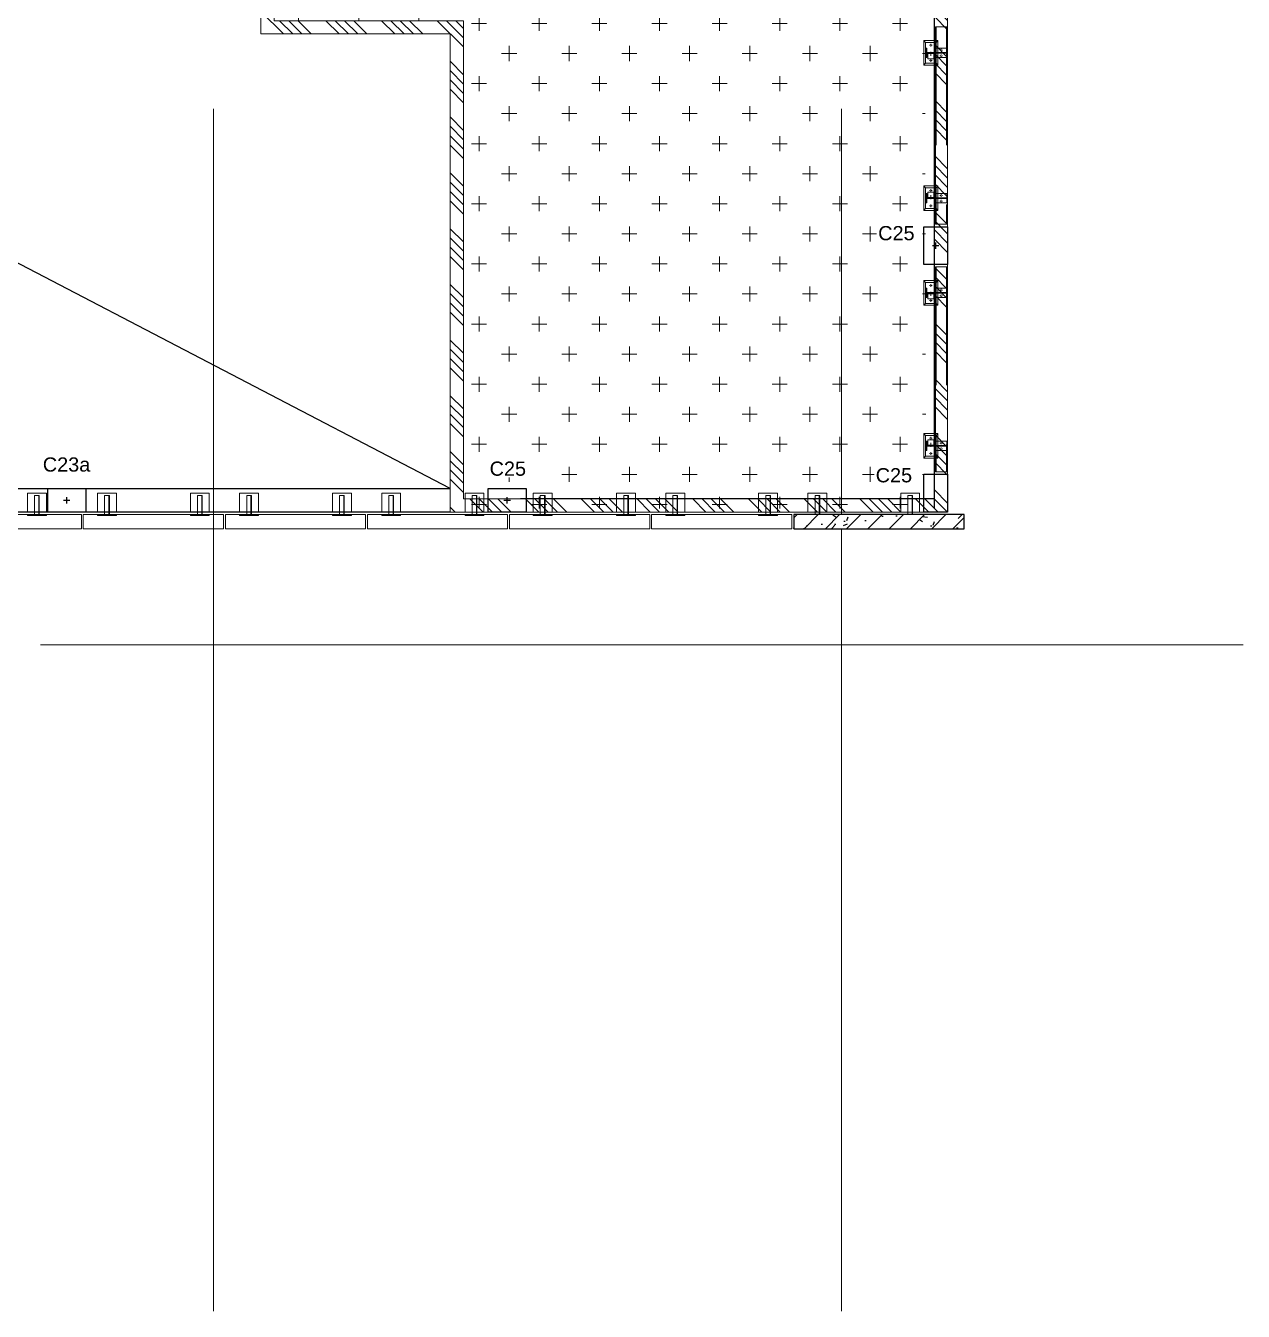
# Model space of a CAD drawing. Header units: millimetres. Extents: x 663313 to 1226001, y 1431724 to 1620898.
# Drawn here: x 663694.66 to 663707.52, y 1524759.19 to 1524772.77 of the extents above; entities that cross this region are included whole.
import ezdxf

# ---------------------------------------------------------------- set-up
doc = ezdxf.new("R2010")
doc.units = ezdxf.units.MM
for name, pattern in [('Grid Line', [22.225, 12.7, -3.175000000000001, 3.175000000000001, -3.175000000000001]), ('HIDDEN', [0.375, 0.25, -0.125]), ('XKITLINE00', [0]), ('XKITLINE02', [4, 2, -2])]:
    doc.linetypes.add(name, pattern=pattern)
for name, color, linetype in [('000 - CONCRETE_COL_HATCH_', 251, 'Continuous'), ('000 - CONCRETE_PRECAST_CUT_COLOR_4', 4, 'Continuous'), ('000 - CONCRETE_PRECAST_MAIN_COLOR_1', 1, 'Continuous'), ('000 - CONCRETE_PRECAST_WIPEOUT_', 250, 'Continuous'), ('BR', 6, 'Continuous'), ('CVA044__', 2, 'Continuous'), ('DIM', 1, 'Continuous'), ('TEXT', 3, 'Continuous')]:
    doc.layers.add(name, color=color, linetype=linetype)
for name, color, linetype, lineweight in [('A-FLOR-E', 2, 'Continuous', 9), ('Bolt', 7, 'Continuous', 0), ('Part', 2, 'Continuous', 0), ('S-GRID', 1, 'Continuous', 9)]:
    doc.layers.add(name, color=color, linetype=linetype, lineweight=lineweight)
doc.styles.add('Arial', font='arial.ttf')

# ---------------------------------------------------------------- blocks, each defined once
blk = doc.blocks.new('C25')
at = {"layer": 'BR', "color": 1}
for p, q in [((-0.03428971997345798, 1.001963391900063e-05), (0.03428972073015757, 1.001986674964428e-05)), ((2.91038304567337e-11, 0.03429974056780338), (-8.731149137020111e-11, -0.03427970083430409))]:
    blk.add_line(p, q, dxfattribs=at)
at = {"layer": 'BR', "color": 5, "ltscale": 5}
blk.add_lwpolyline([(-0.1250000002037268, 0.2000100198201835), (0.1249999996798579, 0.2000100202858448), (0.1250000004947651, -0.1999899800866842), (-0.1249999999708962, -0.1999899800866842)], close=True, dxfattribs=at)
blk = doc.blocks.new('*U5721')
blk.add_wipeout([(0, -4.547473508864641e-13), (1800.0000000465657, -4.547473508864641e-13), (1800.0000000465657, 150.00000013969793), (0, 150.00000013969793)]).dxf.layer = '000 - CONCRETE_PRECAST_WIPEOUT_'
at = {"layer": '000 - CONCRETE_COL_HATCH_'}
h = blk.add_hatch(dxfattribs=at)
h.set_pattern_fill('ANSI31', color=256, angle=-2.197154778051754e-15)
h.set_pattern_definition([(45, (1531882.293100367, 694828.0416850131), (-112.2532015133644, 112.2532015133644), [])])
h.paths.add_polyline_path([(0, 0), (1800.000000046566, 0), (1800.000000046566, 150.0000001396842), (0, 150.0000001396842)])
h = blk.add_hatch(dxfattribs=at)
h.set_pattern_fill('AR-CONC', color=256, scale=0.05, angle=-2.197154778051754e-15)
h.set_pattern_definition([(49.99999999999999, (1531882.293100367, 695178.0416848734), (455.46167249001, -39.84771384725773), [47.62500000000001, -523.8750000000001]), (355, (1531882.293100367, 695178.0416848734), (-88.10855356242332, 477.6421130975879), [38.10000000000001, -419.1014604250001]), (100.4514447, (1531920.248117866, 695174.7210511233), (367.3531177258832, 437.7943797804878), [40.47502200000001, -445.2256115000001]), (46.18420000000002, (1531882.293100367, 695305.0416848734), (677.6976022303248, -105.1058198318179), [71.43749999999999, -785.8124999999999]), (96.63555760999996, (1531938.767850367, 695296.2829348735), (593.5103351287576, 618.5653114943038), [60.71255785000001, -667.8390204000001]), (351.1841511700001, (1531882.293100367, 695305.0416848734), (593.5103351624426, 618.5653114638317), [57.149917675, -628.6493298]), (21, (1531945.793100367, 695273.2916848734), (379.0359781728312, -255.662995467719), [47.62500000000001, -523.875]), (326.0000000000001, (1531945.793100367, 695273.2916848734), (154.5050708691177, 460.4699153057982), [38.1, -419.1]), (71.45144499999999, (1531977.379431867, 695251.9864351234), (533.5410481967904, 204.8069222147631), [40.475022, -445.224844]), (37.50000000000001, (1531882.293100367, 695178.0416848734), (7.721508126479551, 211.3875971828828), [0, -414.02, 0, -425.45, 0, -420.6875]), (7.499999999999998, (1531882.293100367, 695178.0416848734), (167.0491562757644, 250.4514370452988), [0, -242.57, 0, -404.495, 0, -160.3375]), (327.5, (1531740.688100367, 695178.0416848734), (338.9764879171785, -14.32185998168362), [0, -158.75, 0, -495.3000000000001, 0, -657.2250000000001]), (317.5, (1531677.188100367, 695178.0416848734), (370.3229534650451, 63.56622758333257), [0, -206.375, 0, -328.93, 0, -466.725])])
h.paths.add_polyline_path([(0, 0), (1800.000000046566, 0), (1800.000000046566, 150.0000001396842), (0, 150.0000001396842)])
at = {"layer": '000 - CONCRETE_PRECAST_MAIN_COLOR_1', "color": 0}
blk.add_lwpolyline([(0, 0), (1800.000000046566, 0), (1800.000000046566, 150.0000001396842), (0, 150.0000001396842)], close=True, dxfattribs=at)
blk = doc.blocks.new('44')
at = {"layer": 'Bolt', "color": 21, "linetype": 'XKITLINE00', "lineweight": 0}
for p, q in [((20.41990298614814, 17.84262092679273), (20.42922698613233, 17.84262092679273)), ((20.41990298614814, 17.84262092679273), (20.42922698613233, 17.84262092679273)), ((20.43390293605603, 17.85662102687638), (20.43390293605603, 17.84729702689219)), ((20.43390293605603, 17.85662102687638), (20.43390293605603, 17.84729702689219)), ((20.43390293605603, 17.82862097688485), (20.43390293605603, 17.83794497686904)), ((20.43390293605603, 17.82862097688485), (20.43390293605603, 17.83794497686904)), ((20.44790288619674, 17.84262092679273), (20.43857888597972, 17.84262092679273)), ((20.44790288619674, 17.84262092679273), (20.43857888597972, 17.84262092679273)), ((20.57990288594715, 17.84262092679273), (20.58922688616417, 17.84262092679273)), ((20.57990288594715, 17.84262092679273), (20.58922688616417, 17.84262092679273)), ((20.5939029860308, 17.85662102687638), (20.5939029860308, 17.84729702689219)), ((20.5939029860308, 17.85662102687638), (20.5939029860308, 17.84729702689219)), ((20.5939029860308, 17.82862097688485), (20.5939029860308, 17.83794497686904)), ((20.5939029860308, 17.82862097688485), (20.5939029860308, 17.83794497686904)), ((20.60790293617151, 17.84262092679273), (20.59857893595449, 17.84262092679273)), ((20.60790293617151, 17.84262092679273), (20.59857893595449, 17.84262092679273)), ((22.03490318637319, 17.84262092679273), (22.04422718659021, 17.84262092679273)), ((22.03490318637319, 17.84262092679273), (22.04422718659021, 17.84262092679273)), ((22.0489031365139, 17.85662102687638), (22.0489031365139, 17.84729702689219)), ((22.0489031365139, 17.85662102687638), (22.0489031365139, 17.84729702689219)), ((22.0489031365139, 17.82862097688485), (22.0489031365139, 17.83794497686904)), ((22.0489031365139, 17.82862097688485), (22.0489031365139, 17.83794497686904)), ((22.06290323659755, 17.84262092679273), (22.05357923638053, 17.84262092679273)), ((22.06290323659755, 17.84262092679273), (22.05357923638053, 17.84262092679273)), ((22.19490323634795, 17.84262092679273), (22.20422723656498, 17.84262092679273)), ((22.19490323634795, 17.84262092679273), (22.20422723656498, 17.84262092679273)), ((22.20890318648867, 17.85662102687638), (22.20890318648867, 17.84729702689219)), ((22.20890318648867, 17.85662102687638), (22.20890318648867, 17.84729702689219)), ((22.20890318648867, 17.82862097688485), (22.20890318648867, 17.83794497686904)), ((22.20890318648867, 17.82862097688485), (22.20890318648867, 17.83794497686904)), ((22.22290313639655, 17.84262092679273), (22.21357913641236, 17.84262092679273)), ((22.22290313639655, 17.84262092679273), (22.21357913641236, 17.84262092679273)), ((23.03490308625601, 17.84262092702556), (23.0442270862402, 17.84262092702556)), ((23.03490308625601, 17.84262092702556), (23.0442270862402, 17.84262092702556)), ((23.04890303616389, 17.85662102710921), (23.04890303616389, 17.84729702712502)), ((23.04890303616389, 17.85662102710921), (23.04890303616389, 17.84729702712502)), ((23.04890303616389, 17.82862097711768), (23.04890303616389, 17.83794497710187)), ((23.04890303616389, 17.82862097711768), (23.04890303616389, 17.83794497710187)), ((23.06290298630461, 17.84262092702556), (23.05357898608759, 17.84262092702556)), ((23.06290298630461, 17.84262092702556), (23.05357898608759, 17.84262092702556)), ((23.19490298605501, 17.84262092702556), (23.20422698627203, 17.84262092702556)), ((23.19490298605501, 17.84262092702556), (23.20422698627203, 17.84262092702556)), ((23.20890308613866, 17.85662102710921), (23.20890308613866, 17.84729702712502)), ((23.20890308613866, 17.85662102710921), (23.20890308613866, 17.84729702712502)), ((23.20890308613866, 17.82862097711768), (23.20890308613866, 17.83794497710187)), ((23.20890308613866, 17.82862097711768), (23.20890308613866, 17.83794497710187)), ((23.22290303627938, 17.84262092702556), (23.21357903606236, 17.84262092702556)), ((23.22290303627938, 17.84262092702556), (23.21357903606236, 17.84262092702556)), ((24.56990318605654, 17.84262092702556), (24.57922718627356, 17.84262092702556)), ((24.56990318605654, 17.84262092702556), (24.57922718627356, 17.84262092702556)), ((24.58390313619725, 17.85662102710921), (24.58390313619725, 17.84729702712502)), ((24.58390313619725, 17.85662102710921), (24.58390313619725, 17.84729702712502)), ((24.58390313619725, 17.82862097711768), (24.58390313619725, 17.83794497710187)), ((24.58390313619725, 17.82862097711768), (24.58390313619725, 17.83794497710187)), ((24.5979032362809, 17.84262092702556), (24.58857923606388, 17.84262092702556)), ((24.5979032362809, 17.84262092702556), (24.58857923606388, 17.84262092702556)), ((24.7299032360313, 17.84262092702556), (24.73922723624833, 17.84262092702556)), ((24.7299032360313, 17.84262092702556), (24.73922723624833, 17.84262092702556)), ((24.74390318617202, 17.85662102710921), (24.74390318617202, 17.84729702712502)), ((24.74390318617202, 17.85662102710921), (24.74390318617202, 17.84729702712502)), ((24.74390318617202, 17.82862097711768), (24.74390318617202, 17.83794497710187)), ((24.74390318617202, 17.82862097711768), (24.74390318617202, 17.83794497710187)), ((24.7579031360799, 17.84262092702556), (24.74857913609571, 17.84262092702556)), ((24.7579031360799, 17.84262092702556), (24.74857913609571, 17.84262092702556)), ((20.46990293613612, 17.73262097674888), (20.47922693612031, 17.73262097674888)), ((20.48390288604401, 17.74662092688959), (20.48390288604401, 17.7372969269054)), ((20.48390288604401, 17.71862102684099), (20.48390288604401, 17.72794502682518)), ((20.49790298612766, 17.73262097674888), (20.48857898614347, 17.73262097674888)), ((20.52990293595917, 17.73262097674888), (20.53922693617619, 17.73262097674888)), ((20.54390288609989, 17.74662092688959), (20.54390288609989, 17.7372969269054)), ((20.54390288609989, 17.71862102684099), (20.54390288609989, 17.72794502682518)), ((20.55790298618354, 17.73262097674888), (20.54857898596651, 17.73262097674888)), ((22.08490313636116, 17.73262097674888), (22.09422713657818, 17.73262097674888)), ((22.09890323644481, 17.74662092688959), (22.09890323644481, 17.7372969269054)), ((22.09890323644481, 17.71862102684099), (22.09890323644481, 17.72794502682518)), ((22.11290318658553, 17.73262097674888), (22.10357918636851, 17.73262097674888)), ((22.14490313641704, 17.73262097674888), (22.15422713640123, 17.73262097674888)), ((22.15890323650069, 17.74662092688959), (22.15890323650069, 17.7372969269054)), ((22.15890323650069, 17.71862102684099), (22.15890323650069, 17.72794502682518)), ((22.17290318640858, 17.73262097674888), (22.16357918642439, 17.73262097674888)), ((23.08490303624399, 17.73262097698171), (23.09422703622818, 17.73262097698171)), ((23.09890298615187, 17.74662092712242), (23.09890298615187, 17.73729692713823)), ((23.09890298615187, 17.71862102707382), (23.09890298615187, 17.72794502705801)), ((23.11290308623552, 17.73262097698171), (23.10357908625133, 17.73262097698171)), ((23.14490303606703, 17.73262097698171), (23.15422703628406, 17.73262097698171)), ((23.15890298620775, 17.74662092712242), (23.15890298620775, 17.73729692713823)), ((23.15890298620775, 17.71862102707382), (23.15890298620775, 17.72794502705801)), ((23.1729030862914, 17.73262097698171), (23.16357908607438, 17.73262097698171)), ((24.61990313604451, 17.73262097698171), (24.62922713626153, 17.73262097698171)), ((24.63390323612816, 17.74662092712242), (24.63390323612816, 17.73729692713823)), ((24.63390323612816, 17.71862102707382), (24.63390323612816, 17.72794502705801)), ((24.64790318626888, 17.73262097698171), (24.63857918605186, 17.73262097698171)), ((24.67990313610039, 17.73262097698171), (24.68922713608458, 17.73262097698171)), ((24.69390323618404, 17.74662092712242), (24.69390323618404, 17.73729692713823)), ((24.69390323618404, 17.71862102707382), (24.69390323618404, 17.72794502705801)), ((24.70790318609193, 17.73262097698171), (24.69857918610774, 17.73262097698171))]:
    blk.add_line(p, q, dxfattribs=at)
at = {"layer": 'Bolt', "color": 21, "linetype": 'XKITLINE02', "lineweight": 0}
for p, q in [((20.50298288604222, 17.84262092679273), (20.54590298607923, 17.84262092679273)), ((20.51690288609802, 17.84962097683456), (20.51090288604587, 17.84962097683456)), ((20.51090288604587, 17.84962097683456), (20.51690288609802, 17.84962097683456)), ((20.51690288609802, 17.83562102692667), (20.51090288604587, 17.83562102692667)), ((20.51090288604587, 17.83562102692667), (20.51690288609802, 17.83562102692667)), ((20.51690288609802, 17.86212092696223), (20.52190298610344, 17.86212092696223)), ((20.51690288609802, 17.82312092685606), (20.52190298610344, 17.82312092685606)), ((22.13982323650248, 17.84262092679273), (22.09690313646547, 17.84262092679273)), ((22.12590323644667, 17.86212092696223), (22.12090313644126, 17.86212092696223)), ((22.12590323644667, 17.82312092685606), (22.12090313644126, 17.82312092685606)), ((22.12590323644667, 17.84962097683456), (22.13190323649883, 17.84962097683456)), ((22.13190323649883, 17.84962097683456), (22.12590323644667, 17.84962097683456)), ((22.12590323644667, 17.83562102692667), (22.13190323649883, 17.83562102692667)), ((22.13190323649883, 17.83562102692667), (22.12590323644667, 17.83562102692667)), ((23.11798298615008, 17.84262092702556), (23.16090308618709, 17.84262092702556)), ((23.13190298620589, 17.84962097706739), (23.12590298615373, 17.84962097706739)), ((23.12590298615373, 17.84962097706739), (23.13190298620589, 17.84962097706739)), ((23.13190298620589, 17.8356210271595), (23.12590298615373, 17.8356210271595)), ((23.12590298615373, 17.8356210271595), (23.13190298620589, 17.8356210271595)), ((23.13190298620589, 17.86212092719506), (23.1369030862113, 17.86212092719506)), ((23.13190298620589, 17.82312092708889), (23.1369030862113, 17.82312092708889)), ((24.67482323618583, 17.84262092702556), (24.63190313614882, 17.84262092702556)), ((24.66090323613003, 17.86212092719506), (24.65590313612461, 17.86212092719506)), ((24.66090323613003, 17.82312092708889), (24.65590313612461, 17.82312092708889)), ((24.66090323613003, 17.84962097706739), (24.66690323618218, 17.84962097706739)), ((24.66690323618218, 17.84962097706739), (24.66090323613003, 17.84962097706739)), ((24.66090323613003, 17.8356210271595), (24.66690323618218, 17.8356210271595)), ((24.66690323618218, 17.8356210271595), (24.66090323613003, 17.8356210271595))]:
    blk.add_line(p, q, dxfattribs=at)
at = {"layer": 'Part', "color": 21, "linetype": 'XKITLINE02', "lineweight": 0}
for p, q in [((19.98889996157936, 27.26068043324631), (19.78890001145169, 27.26068043324631)), ((19.98889996157936, 26.52062612678856), (19.78890001145169, 26.52062612678856)), ((19.98889996157936, 25.54062602680642), (19.78890001145169, 25.54062602680642)), ((19.98889996157936, 25.02062612678856), (19.78890001145169, 25.02062612678856)), ((19.98889996157936, 24.04062602692284), (19.78890001145169, 24.04062602692284)), ((19.98889996157936, 23.52062612678856), (19.78890001145169, 23.52062612678856)), ((19.98889996157936, 22.64062607684173), (19.78890001145169, 22.64062607684173)), ((19.98889996157936, 21.92062607686967), (19.78890001145169, 21.92062607686967)), ((19.98889996157936, 21.04062602680642), (19.78890001145169, 21.04062602680642)), ((19.98889996157936, 20.52062612690497), (19.78890001145169, 20.52062612690497)), ((19.98889996157936, 19.54062602680642), (19.78890001145169, 19.54062602680642)), ((19.98889996157936, 19.02062612690497), (19.78890001145169, 19.02062612690497)), ((19.98888390511252, 18.04062617698219), (19.78888395498484, 18.04062617698219)), ((20.46390293608397, 17.79262097680476), (20.56390298623569, 17.79262097680476)), ((20.51090288604587, 17.87262092682067), (20.51090288604587, 17.81262092676479)), ((20.51690288609802, 17.87262092682067), (20.51690288609802, 17.81262092676479)), ((22.17890318646073, 17.79262097680476), (22.07890313630901, 17.79262097680476)), ((22.12590323644667, 17.87262092682067), (22.12590323644667, 17.81262092676479)), ((22.13190323649883, 17.87262092682067), (22.13190323649883, 17.81262092676479)), ((24.71390318614408, 17.79262097703759), (24.61390313599236, 17.79262097703759)), ((24.66090323613003, 17.8726209270535), (24.66090323613003, 17.81262092699762)), ((24.66690323618218, 17.8726209270535), (24.66690323618218, 17.81262092699762)), ((20.51090288604587, 17.76262097677682), (20.51690288609802, 17.76262097677682)), ((22.13190323649883, 17.76262097677682), (22.12590323644667, 17.76262097677682)), ((23.12590298615373, 17.76262097700965), (23.13190298620589, 17.76262097700965)), ((24.66690323618218, 17.76262097700965), (24.66090323613003, 17.76262097700965))]:
    blk.add_line(p, q, dxfattribs=at)
at = {"layer": 'Part', "lineweight": 0}
for p, q in [((20.38390298606805, 17.91762092674617), (20.40390293626092, 17.89762097678613)), ((20.64390293601878, 17.91762092674617), (20.62390298605874, 17.89762097678613)), ((21.99890318652592, 17.91762092674617), (22.01890313648596, 17.89762097678613)), ((22.25890313647665, 17.91762092674617), (22.23890318628378, 17.89762097678613)), ((22.99890308617591, 17.917620926979), (23.01890303636878, 17.89762097701896)), ((23.25890303612664, 17.917620926979), (23.2389030861666, 17.89762097701896)), ((24.53390318620927, 17.917620926979), (24.55390313616931, 17.89762097701896)), ((24.79390313616, 17.917620926979), (24.77390318596713, 17.89762097701896))]:
    blk.add_line(p, q, dxfattribs=at)
at = {"layer": 'Part', "color": 252, "linetype": 'HIDDEN', "lineweight": 0, "ltscale": 2}
for p, q in [((20.40390293626092, 17.78762102674227), (20.38390298606805, 17.7676209268393)), ((20.62390298605874, 17.78762102674227), (20.64390293601878, 17.7676209268393)), ((22.01890313648596, 17.78762102674227), (21.99890318652592, 17.7676209268393)), ((22.23890318628378, 17.78762102674227), (22.25890313647665, 17.7676209268393)), ((23.01890303636878, 17.7876210269751), (22.99890308617591, 17.76762092707213)), ((23.2389030861666, 17.7876210269751), (23.25890303612664, 17.76762092707213)), ((24.55390313616931, 17.7876210269751), (24.53390318620927, 17.76762092707213)), ((24.77390318596713, 17.7876210269751), (24.79390313616, 17.76762092707213))]:
    blk.add_line(p, q, dxfattribs=at)
at = {"layer": 'Part', "linetype": 'XKITLINE02', "lineweight": 0}
for p, q in [((20.51090288604587, 17.79262097680476), (20.51090288604587, 17.67262097692583)), ((20.51690288609802, 17.79262097680476), (20.51690288609802, 17.67262097692583)), ((20.52190298610344, 17.81262092676479), (20.52190298610344, 17.87262092682067)), ((22.12090313644126, 17.81262092676479), (22.12090313644126, 17.87262092682067)), ((22.12590323644667, 17.79262097680476), (22.12590323644667, 17.67262097692583)), ((22.13190323649883, 17.79262097680476), (22.13190323649883, 17.67262097692583)), ((23.12590298615373, 17.79262097703759), (23.12590298615373, 17.67262097715866)), ((23.13190298620589, 17.79262097703759), (23.13190298620589, 17.67262097715866)), ((23.1369030862113, 17.81262092699762), (23.1369030862113, 17.8726209270535)), ((24.65590313612461, 17.81262092699762), (24.65590313612461, 17.8726209270535)), ((24.66090323613003, 17.79262097703759), (24.66090323613003, 17.67262097715866)), ((24.66690323618218, 17.79262097703759), (24.66690323618218, 17.67262097715866))]:
    blk.add_line(p, q, dxfattribs=at)
at = {"layer": 'Part', "color": 251, "linetype": 'HIDDEN', "lineweight": 0, "ltscale": 5}
for p, q in [((22.40390311134956, 17.78461982682347), (20.23890301142796, 17.78461982682347)), ((22.40390311134956, 17.67561977682635), (20.23890301142796, 17.67561977682635)), ((24.93890311126574, 17.78461982682347), (22.85388316144213, 17.78461982682347)), ((24.93890311126574, 17.67561977682635), (22.85388316144213, 17.67561977682635))]:
    blk.add_line(p, q, dxfattribs=at)
at = {"layer": 'Part', "color": 21, "linetype": 'XKITLINE00', "lineweight": 0}
for points in [[(19.63890016125492, 26.81062187673524), (19.63890016125492, 28.2906219267752), (19.78890016139462, 28.2906219267752), (19.78890016139462, 26.81062187673524)], [(19.78890016139462, 26.7906219267752), (19.78890016139462, 25.31062187673524), (19.63890016125492, 25.31062187673524), (19.63890016125492, 26.7906219267752)], [(19.78890016139462, 25.2906219267752), (19.78890016139462, 23.81062187673524), (19.63890016125492, 23.81062187673524), (19.63890016125492, 25.2906219267752)], [(19.78890016139462, 23.7906219267752), (19.78890016139462, 22.31062187673524), (19.63890016125492, 22.31062187673524), (19.63890016125492, 23.7906219267752)], [(19.63890016125492, 20.81062187673524), (19.63890016125492, 22.2906219267752), (19.78890016139462, 22.2906219267752), (19.78890016139462, 20.81062187673524)], [(19.78890016139462, 20.7906219267752), (19.78890016139462, 19.31062187673524), (19.63890016125492, 19.31062187673524), (19.63890016125492, 20.7906219267752)], [(19.78890016139462, 19.2906219267752), (19.78890016139462, 17.49062192672864), (19.63890016125492, 17.49062192672864), (19.63890016125492, 19.2906219267752)]]:
    blk.add_lwpolyline(points, close=True, dxfattribs=at)
at = {"layer": 'Part', "color": 21, "linetype": 'HIDDEN', "lineweight": 0, "ltscale": 8}
for points in [[(19.78890001145169, 27.38067623309325), (19.77890011155955, 27.38067623309325), (19.77890011155955, 27.18067628319841), (19.78890001145169, 27.18067628319841)], [(19.78890001145169, 26.6406219266355), (19.77890011155955, 26.6406219266355), (19.77890011155955, 26.44062197674066), (19.78890001145169, 26.44062197674066)], [(19.78890001145169, 25.66062182665337), (19.77890011155955, 25.66062182665337), (19.77890011155955, 25.46062187675852), (19.78890001145169, 25.46062187675852)], [(19.78890001145169, 25.1406219266355), (19.77890011155955, 25.1406219266355), (19.77890011155955, 24.94062197674066), (19.78890001145169, 24.94062197674066)], [(19.78890001145169, 24.16062182676978), (19.77890011155955, 24.16062182676978), (19.77890011155955, 23.96062187687494), (19.78890001145169, 23.96062187687494)], [(19.78890001145169, 23.6406219266355), (19.77890011155955, 23.6406219266355), (19.77890011155955, 23.44062197674066), (19.78890001145169, 23.44062197674066)], [(19.78890001145169, 22.76062187668867), (19.77890011155955, 22.76062187668867), (19.77890011155955, 22.56062192679383), (19.78890001145169, 22.56062192679383)], [(19.78890001145169, 22.04062187671661), (19.77890011155955, 22.04062187671661), (19.77890011155955, 21.84062192682177), (19.78890001145169, 21.84062192682177)], [(19.78890001145169, 21.16062182665337), (19.77890011155955, 21.16062182665337), (19.77890011155955, 20.96062187675852), (19.78890001145169, 20.96062187675852)], [(19.78890001145169, 20.64062192675192), (19.77890011155955, 20.64062192675192), (19.77890011155955, 20.44062197685707), (19.78890001145169, 20.44062197685707)], [(19.78890001145169, 19.66062182665337), (19.77890011155955, 19.66062182665337), (19.77890011155955, 19.46062187675852), (19.78890001145169, 19.46062187675852)], [(19.78890001145169, 19.14062192675192), (19.77890011155955, 19.14062192675192), (19.77890011155955, 18.94062197685707), (19.78890001145169, 18.94062197685707)], [(19.78888395498484, 18.16062197682913), (19.7788840550927, 18.16062197682913), (19.7788840550927, 17.96062202693429), (19.78888395498484, 17.96062202693429)]]:
    blk.add_lwpolyline(points, dxfattribs=at)
at = {"layer": 'Part', "color": 21, "linetype": 'XKITLINE02', "lineweight": 0}
for points in [[(19.78890001145169, 27.25568048318382), (19.98889996157936, 27.25568048318382), (19.98889996157936, 27.3056804331718), (19.78890001145169, 27.3056804331718)], [(19.78890001145169, 26.51562617672607), (19.98889996157936, 26.51562617672607), (19.98889996157936, 26.56562612671405), (19.78890001145169, 26.56562612671405)], [(19.78890001145169, 25.53562607674394), (19.98889996157936, 25.53562607674394), (19.98889996157936, 25.58562602673192), (19.78890001145169, 25.58562602673192)], [(19.78890001145169, 25.01562617672607), (19.98889996157936, 25.01562617672607), (19.98889996157936, 25.06562612671405), (19.78890001145169, 25.06562612671405)], [(19.78890001145169, 24.03562607686035), (19.98889996157936, 24.03562607686035), (19.98889996157936, 24.08562602684833), (19.78890001145169, 24.08562602684833)], [(19.78890001145169, 23.51562617672607), (19.98889996157936, 23.51562617672607), (19.98889996157936, 23.56562612671405), (19.78890001145169, 23.56562612671405)], [(19.78890001145169, 22.63562612677924), (19.98889996157936, 22.63562612677924), (19.98889996157936, 22.68562607676722), (19.78890001145169, 22.68562607676722)], [(19.78890001145169, 21.91562612680718), (19.98889996157936, 21.91562612680718), (19.98889996157936, 21.96562607679516), (19.78890001145169, 21.96562607679516)], [(19.78890001145169, 21.03562607674394), (19.98889996157936, 21.03562607674394), (19.98889996157936, 21.08562602673192), (19.78890001145169, 21.08562602673192)], [(19.78890001145169, 20.51562617684249), (19.98889996157936, 20.51562617684249), (19.98889996157936, 20.56562612683047), (19.78890001145169, 20.56562612683047)], [(19.78890001145169, 19.53562607674394), (19.98889996157936, 19.53562607674394), (19.98889996157936, 19.58562602673192), (19.78890001145169, 19.58562602673192)], [(19.78890001145169, 19.01562617684249), (19.98889996157936, 19.01562617684249), (19.98889996157936, 19.06562612683047), (19.78890001145169, 19.06562612683047)], [(19.78888395498484, 18.0356262269197), (19.98888390511252, 18.0356262269197), (19.98888390511252, 18.08562617690768), (19.78888395498484, 18.08562617690768)]]:
    blk.add_lwpolyline(points, dxfattribs=at)
at = {"layer": 'Part', "color": 21, "linetype": 'HIDDEN', "lineweight": 0, "ltscale": 8}
for points in [[(19.81389991147421, 27.18067628319841), (20.01390001131199, 27.18067628319841), (20.01390001131199, 27.38067623309325), (19.81389991147421, 27.38067623309325)], [(19.81389991147421, 26.44062197674066), (20.01390001131199, 26.44062197674066), (20.01390001131199, 26.6406219266355), (19.81389991147421, 26.6406219266355)], [(19.81389991147421, 25.46062187675852), (20.01390001131199, 25.46062187675852), (20.01390001131199, 25.66062182665337), (19.81389991147421, 25.66062182665337)], [(19.81389991147421, 24.94062197674066), (20.01390001131199, 24.94062197674066), (20.01390001131199, 25.1406219266355), (19.81389991147421, 25.1406219266355)], [(19.81389991147421, 23.96062187687494), (20.01390001131199, 23.96062187687494), (20.01390001131199, 24.16062182676978), (19.81389991147421, 24.16062182676978)], [(19.81389991147421, 23.44062197674066), (20.01390001131199, 23.44062197674066), (20.01390001131199, 23.6406219266355), (19.81389991147421, 23.6406219266355)], [(19.81389991147421, 22.56062192679383), (20.01390001131199, 22.56062192679383), (20.01390001131199, 22.76062187668867), (19.81389991147421, 22.76062187668867)], [(19.81389991147421, 21.84062192682177), (20.01390001131199, 21.84062192682177), (20.01390001131199, 22.04062187671661), (19.81389991147421, 22.04062187671661)], [(19.81389991147421, 20.96062187675852), (20.01390001131199, 20.96062187675852), (20.01390001131199, 21.16062182665337), (19.81389991147421, 21.16062182665337)], [(19.81389991147421, 20.44062197685707), (20.01390001131199, 20.44062197685707), (20.01390001131199, 20.64062192675192), (19.81389991147421, 20.64062192675192)], [(19.81389991147421, 19.46062187675852), (20.01390001131199, 19.46062187675852), (20.01390001131199, 19.66062182665337), (19.81389991147421, 19.66062182665337)], [(19.81389991147421, 18.94062197685707), (20.01390001131199, 18.94062197685707), (20.01390001131199, 19.14062192675192), (19.81389991147421, 19.14062192675192)], [(19.81388385500736, 17.96062202693429), (20.01388395484514, 17.96062202693429), (20.01388395484514, 18.16062197682913), (19.81388385500736, 18.16062197682913)]]:
    blk.add_lwpolyline(points, close=True, dxfattribs=at)
at = {"layer": 'Part', "color": 4, "lineweight": 0}
blk.add_lwpolyline([(22.40390311134956, 17.66761982673779), (20.23890301142796, 17.66761982673779), (20.23890301142796, 17.79261977679562), (22.40390311134956, 17.79261977679562)], close=True, dxfattribs=at)
at = {"layer": 'Part', "lineweight": 0}
for points in [[(20.64390293601878, 17.79262097680476), (20.64390293601878, 17.91762092674617), (20.38390298606805, 17.91762092674617), (20.38390298606805, 17.79262097680476)], [(20.62390298605874, 17.79262097680476), (20.62390298605874, 17.89762097678613), (20.40390293626092, 17.89762097678613), (20.40390293626092, 17.79262097680476)], [(21.99890318652592, 17.79262097680476), (21.99890318652592, 17.91762092674617), (22.25890313647665, 17.91762092674617), (22.25890313647665, 17.79262097680476)], [(22.01890313648596, 17.79262097680476), (22.01890313648596, 17.89762097678613), (22.23890318628378, 17.89762097678613), (22.23890318628378, 17.79262097680476)], [(23.25890303612664, 17.79262097703759), (23.25890303612664, 17.917620926979), (22.99890308617591, 17.917620926979), (22.99890308617591, 17.79262097703759)], [(23.2389030861666, 17.79262097703759), (23.2389030861666, 17.89762097701896), (23.01890303636878, 17.89762097701896), (23.01890303636878, 17.79262097703759)], [(24.53390318620927, 17.79262097703759), (24.53390318620927, 17.917620926979), (24.79390313616, 17.917620926979), (24.79390313616, 17.79262097703759)], [(24.55390313616931, 17.79262097703759), (24.55390313616931, 17.89762097701896), (24.77390318596713, 17.89762097701896), (24.77390318596713, 17.79262097703759)]]:
    blk.add_lwpolyline(points, dxfattribs=at)
at = {"layer": 'Part', "color": 252, "linetype": 'HIDDEN', "lineweight": 0, "ltscale": 2}
for points in [[(20.38390298606805, 17.79262097680476), (20.38390298606805, 17.7676209268393), (20.64390293601878, 17.7676209268393), (20.64390293601878, 17.79262097680476)], [(20.40390293626092, 17.79262097680476), (20.40390293626092, 17.78762102674227), (20.62390298605874, 17.78762102674227), (20.62390298605874, 17.79262097680476)], [(22.25890313647665, 17.79262097680476), (22.25890313647665, 17.7676209268393), (21.99890318652592, 17.7676209268393), (21.99890318652592, 17.79262097680476)], [(22.23890318628378, 17.79262097680476), (22.23890318628378, 17.78762102674227), (22.01890313648596, 17.78762102674227), (22.01890313648596, 17.79262097680476)], [(22.99890308617591, 17.79262097703759), (22.99890308617591, 17.76762092707213), (23.25890303612664, 17.76762092707213), (23.25890303612664, 17.79262097703759)], [(23.01890303636878, 17.79262097703759), (23.01890303636878, 17.7876210269751), (23.2389030861666, 17.7876210269751), (23.2389030861666, 17.79262097703759)], [(24.79390313616, 17.79262097703759), (24.79390313616, 17.76762092707213), (24.53390318620927, 17.76762092707213), (24.53390318620927, 17.79262097703759)], [(24.77390318596713, 17.79262097703759), (24.77390318596713, 17.7876210269751), (24.55390313616931, 17.7876210269751), (24.55390313616931, 17.79262097703759)]]:
    blk.add_lwpolyline(points, dxfattribs=at)
at = {"layer": 'Part', "linetype": 'XKITLINE02', "lineweight": 0}
for points in [[(20.46390293608397, 17.79262097680476), (20.46390293608397, 17.80062092689332), (20.51090288604587, 17.80062092689332), (20.51090288604587, 17.88462092692498), (20.46390293608397, 17.88462092692498), (20.46390293608397, 17.89262102695648), (20.56390298623569, 17.89262102695648), (20.56390298623569, 17.88462092692498), (20.51690288609802, 17.88462092692498), (20.51690288609802, 17.80062092689332), (20.56390298623569, 17.80062092689332), (20.56390298623569, 17.79262097680476)], [(22.17890318646073, 17.79262097680476), (22.17890318646073, 17.80062092689332), (22.13190323649883, 17.80062092689332), (22.13190323649883, 17.88462092692498), (22.17890318646073, 17.88462092692498), (22.17890318646073, 17.89262102695648), (22.07890313630901, 17.89262102695648), (22.07890313630901, 17.88462092692498), (22.12590323644667, 17.88462092692498), (22.12590323644667, 17.80062092689332), (22.07890313630901, 17.80062092689332), (22.07890313630901, 17.79262097680476)], [(23.07890303619183, 17.79262097703759), (23.07890303619183, 17.80062092712615), (23.12590298615373, 17.80062092712615), (23.12590298615373, 17.88462092715781), (23.07890303619183, 17.88462092715781), (23.07890303619183, 17.89262102718931), (23.17890308634355, 17.89262102718931), (23.17890308634355, 17.88462092715781), (23.13190298620589, 17.88462092715781), (23.13190298620589, 17.80062092712615), (23.17890308634355, 17.80062092712615), (23.17890308634355, 17.79262097703759)], [(24.71390318614408, 17.79262097703759), (24.71390318614408, 17.80062092712615), (24.66690323618218, 17.80062092712615), (24.66690323618218, 17.88462092715781), (24.71390318614408, 17.88462092715781), (24.71390318614408, 17.89262102718931), (24.61390313599236, 17.89262102718931), (24.61390313599236, 17.88462092715781), (24.66090323613003, 17.88462092715781), (24.66090323613003, 17.80062092712615), (24.61390313599236, 17.80062092712615), (24.61390313599236, 17.79262097703759)]]:
    blk.add_lwpolyline(points, close=True, dxfattribs=at)
for points in [[(20.56390298623569, 17.79262097680476), (20.56390298623569, 17.67262097692583), (20.46390293608397, 17.67262097692583), (20.46390293608397, 17.79262097680476)], [(20.51690288609802, 17.81262092676479), (20.57690288592107, 17.81262092676479), (20.57690288592107, 17.87262092682067), (20.51690288609802, 17.87262092682067)], [(22.12590323644667, 17.81262092676479), (22.06590323662363, 17.81262092676479), (22.06590323662363, 17.87262092682067), (22.12590323644667, 17.87262092682067)], [(22.07890313630901, 17.79262097680476), (22.07890313630901, 17.67262097692583), (22.17890318646073, 17.67262097692583), (22.17890318646073, 17.79262097680476)], [(23.17890308634355, 17.79262097703759), (23.17890308634355, 17.67262097715866), (23.07890303619183, 17.67262097715866), (23.07890303619183, 17.79262097703759)], [(23.13190298620589, 17.81262092699762), (23.19190298602894, 17.81262092699762), (23.19190298602894, 17.8726209270535), (23.13190298620589, 17.8726209270535)], [(24.66090323613003, 17.81262092699762), (24.60090323630698, 17.81262092699762), (24.60090323630698, 17.8726209270535), (24.66090323613003, 17.8726209270535)], [(24.61390313599236, 17.79262097703759), (24.61390313599236, 17.67262097715866), (24.71390318614408, 17.67262097715866), (24.71390318614408, 17.79262097703759)]]:
    blk.add_lwpolyline(points, dxfattribs=at)
at = {"layer": 'Part', "color": 4, "lineweight": 0}
blk.add_lwpolyline([(22.85388316144213, 17.79261977679562), (22.85388316144213, 17.66761982673779), (24.93890311126574, 17.66761982673779), (24.93890311126574, 17.79261977679562), (22.85388316144213, 17.79261977679562)], dxfattribs=at)
at = {"layer": '000 - CONCRETE_PRECAST_CUT_COLOR_4', "xscale": 0.0009999999999999994, "yscale": 0.0009999999999999994, "zscale": 0.0009999999999999994, "rotation": 270}
blk.add_blockref('*U5721', (19.63890016125492, 19.2906219267752), dxfattribs=at)

msp = doc.modelspace()

# ---------------------------------------------------------------- hatches: boundary and pattern name
at = {"layer": 'A-FLOR-E'}
h = msp.add_hatch(dxfattribs=at)
h.set_pattern_fill('CROSS', color=250, scale=0.05)
h.set_pattern_definition([(0, (72.29847790510394, 0), (0.3175, 0.3175), [0.15875, -0.4762500000000001]), (90, (72.37785290519241, -0.07937499997206032), (-0.3175, 0.3175), [0.15875, -0.4762500000000001])])
h.paths.add_polyline_path([(663699.2845163371, 1524772.824103911), (663699.2846164725, 1524767.673865708), (663704.1664491434, 1524767.673748171), (663704.1424638125, 1524779.334169423), (663696.6598824492, 1524779.3339958), (663696.6598459572, 1524777.549103664), (663697.2848786534, 1524777.549088448), (663697.2846650879, 1524772.824100503)])
at = {"layer": 'TEXT'}
h = msp.add_hatch(dxfattribs=at)
h.set_pattern_fill('ANSI34', color=251, scale=0.02183100767730448, angle=389.6127377210304)
h.set_pattern_definition([(314.9986051339039, (663711.236317966, 1524760.887487768), (0.2940792195837634, 0.2940649012116099), []), (314.9986051339039, (663711.2363155797, 1524760.789463705), (0.2940792195837634, 0.2940649012116099), []), (314.9986051339039, (663711.2363131935, 1524760.691439643), (0.2940792195837634, 0.2940649012116099), []), (314.9986051339039, (663711.2363108067, 1524760.593415362), (0.2940792195837634, 0.2940649012116099), [])])
h.paths.add_polyline_path([(663701.4247888195, 1524779.584066676), (663701.4247854113, 1524779.444066781), (663704.2540851891, 1524779.443997904), (663704.2540884189, 1524779.583997635)], flags=17)
h.paths.add_polyline_path([(663698.674461245, 1524779.444133739), (663698.6744646534, 1524779.584133958), (663696.5225312602, 1524779.584186396), (663696.5225278524, 1524779.444186126)])
h.paths.add_polyline_path([(663698.6744646531, 1524779.584133931), (663698.674461245, 1524779.444133738), (663701.4247854111, 1524779.444066782), (663701.4247888195, 1524779.584066877)], flags=17)
h.paths.add_polyline_path([(663704.3950735097, 1524779.584161061), (663704.2550721284, 1524779.584168895), (663704.2547822426, 1524767.77408875), (663699.2845572344, 1524767.774190725), (663699.2845438299, 1524772.824069621), (663697.284637595, 1524772.824134793), (663697.2848786543, 1524777.549088449), (663696.6601443653, 1524777.549103658), (663696.6598824492, 1524779.459100503), (663696.5198824493, 1524779.45910391), (663696.5198430949, 1524777.409107721), (663697.144875246, 1524777.409091856), (663697.1447640004, 1524772.684131382), (663699.1446791956, 1524772.684073032), (663699.1445584734, 1524767.63420347), (663704.3947800176, 1524767.634090254)])

# ---------------------------------------------------------------- linework, layer by layer
at = {"layer": 'BR', "color": 1}
for p, q in [((663704.2696338816, 1524770.413813322), (663704.2696355515, 1524770.482392763)), ((663704.3039244363, 1524770.448102208), (663704.2353449956, 1524770.448103877)), ((663699.7101720424, 1524767.758821569), (663699.7787514835, 1524767.7588199)), ((663699.7444609286, 1524767.724531015), (663699.7444625978, 1524767.793110455))]:
    msp.add_line(p, q, dxfattribs=at)
at = {"layer": 'BR', "color": 1, "linetype": 'HIDDEN', "ltscale": 5}
for points in [[(663704.3946298476, 1524770.2481), (663704.1446298478, 1524770.248106085), (663704.144639585, 1524770.648106086), (663704.3946395853, 1524770.648099999)], [(663704.3947823191, 1524767.634082954), (663704.1447823191, 1524767.63408904), (663704.1447920565, 1524768.03408904), (663704.394792057, 1524768.034082954)], [(663699.5444587203, 1524767.633825603), (663699.5444648055, 1524767.883825603), (663699.9444648059, 1524767.883815866), (663699.9444587199, 1524767.633815866)]]:
    msp.add_lwpolyline(points, close=True, dxfattribs=at)
at = {"layer": 'DIM', "linetype": 'HIDDEN', "ltscale": 50}
msp.add_line((663699.14461639, 1524767.883629326), (663677.8654932842, 1524778.974623659), dxfattribs=at)
at = {"layer": 'DIM', "color": 2}
msp.add_line((663699.1446200478, 1524767.63415809), (663693.294499108, 1524767.634300512), dxfattribs=at)
at = {"layer": 'DIM'}
for points in [[(663704.2547835083, 1524767.673805688), (663704.254784128, 1524779.443997885)], [(663704.2547857285, 1524767.774138263), (663699.8844662578, 1524767.774140856)]]:
    msp.add_lwpolyline(points, dxfattribs=at)
at = {"layer": 'DIM', "color": 2}
msp.add_lwpolyline([(663693.2941776937, 1524767.883910712), (663699.14461639, 1524767.883629326)], dxfattribs=at)
at = {"layer": 'Part', "linetype": 'XKITLINE00', "lineweight": 0}
for points in [[(663699.1446200478, 1524767.63415809), (663699.1446176124, 1524772.684102207), (663697.1445638126, 1524772.684102207), (663697.1445638126, 1524777.409237407), (663696.5194596126, 1524777.409237407), (663696.5194596126, 1524779.584186205)], [(663696.521690029, 1524779.584116454), (663704.3924640127, 1524779.584102207), (663704.3924664477, 1524767.634135689), (663699.1446200478, 1524767.63415809)]]:
    msp.add_lwpolyline(points, dxfattribs=at)
msp.add_lwpolyline([(663697.2845638125, 1524772.824102207), (663697.2845638128, 1524777.549237407), (663696.6594596127, 1524777.549237407), (663696.6594596127, 1524779.444124208), (663704.2524640126, 1524779.444102605), (663704.2524664475, 1524767.774136287), (663699.2846200477, 1524767.774157492), (663699.2846176125, 1524772.824102207)], close=True, dxfattribs=at)
at = {"layer": 'S-GRID', "linetype": 'Grid Line'}
for p, q in [((663696.6442924301, 1524759.194343722), (663696.644909844, 1524783.791996387)), ((663703.2742924284, 1524759.194185692), (663703.2749098485, 1524783.792108586))]:
    msp.add_line(p, q, dxfattribs=at)
msp.add_lwpolyline([(663707.5166528656, 1524766.234102207), (663672.9702687431, 1524766.234102207)], dxfattribs=at)

# ---------------------------------------------------------------- block references
at = {"layer": 'DIM', "color": 2, "rotation": 89.99860517248617}
msp.add_blockref('C25', (663695.0945121717, 1524767.758822134), dxfattribs=at)

# ---------------------------------------------------------------- next in the draw order: texts
at = {"layer": 'CVA044__', "color": 3, "char_height": 0.1499999999998654, "attachment_point": 5, "style": 'Arial', "bg_fill": 3, "box_fill_scale": 1.1, "bg_fill_color": 256, "bg_fill_true_color": 13158600, "bg_fill_transparency": 0}
for s, insert in [('\\A1;C25', (663703.854115103, 1524770.579268494)), ('\\A1;C23a', (663695.092503814, 1524768.13604046)), ('\\A1;C25', (663699.7515607431, 1524768.092172623)), ('\\A1;C25', (663703.8279451296, 1524768.02261489))]:
    msp.add_mtext(s, dxfattribs=dict(at, insert=insert))

# ---------------------------------------------------------------- next in the draw order: block references
at = {"rotation": 90}
msp.add_blockref('44', (663722.0604603924, 1524747.820202048), dxfattribs=at)

doc.saveas('drawing.dxf')
